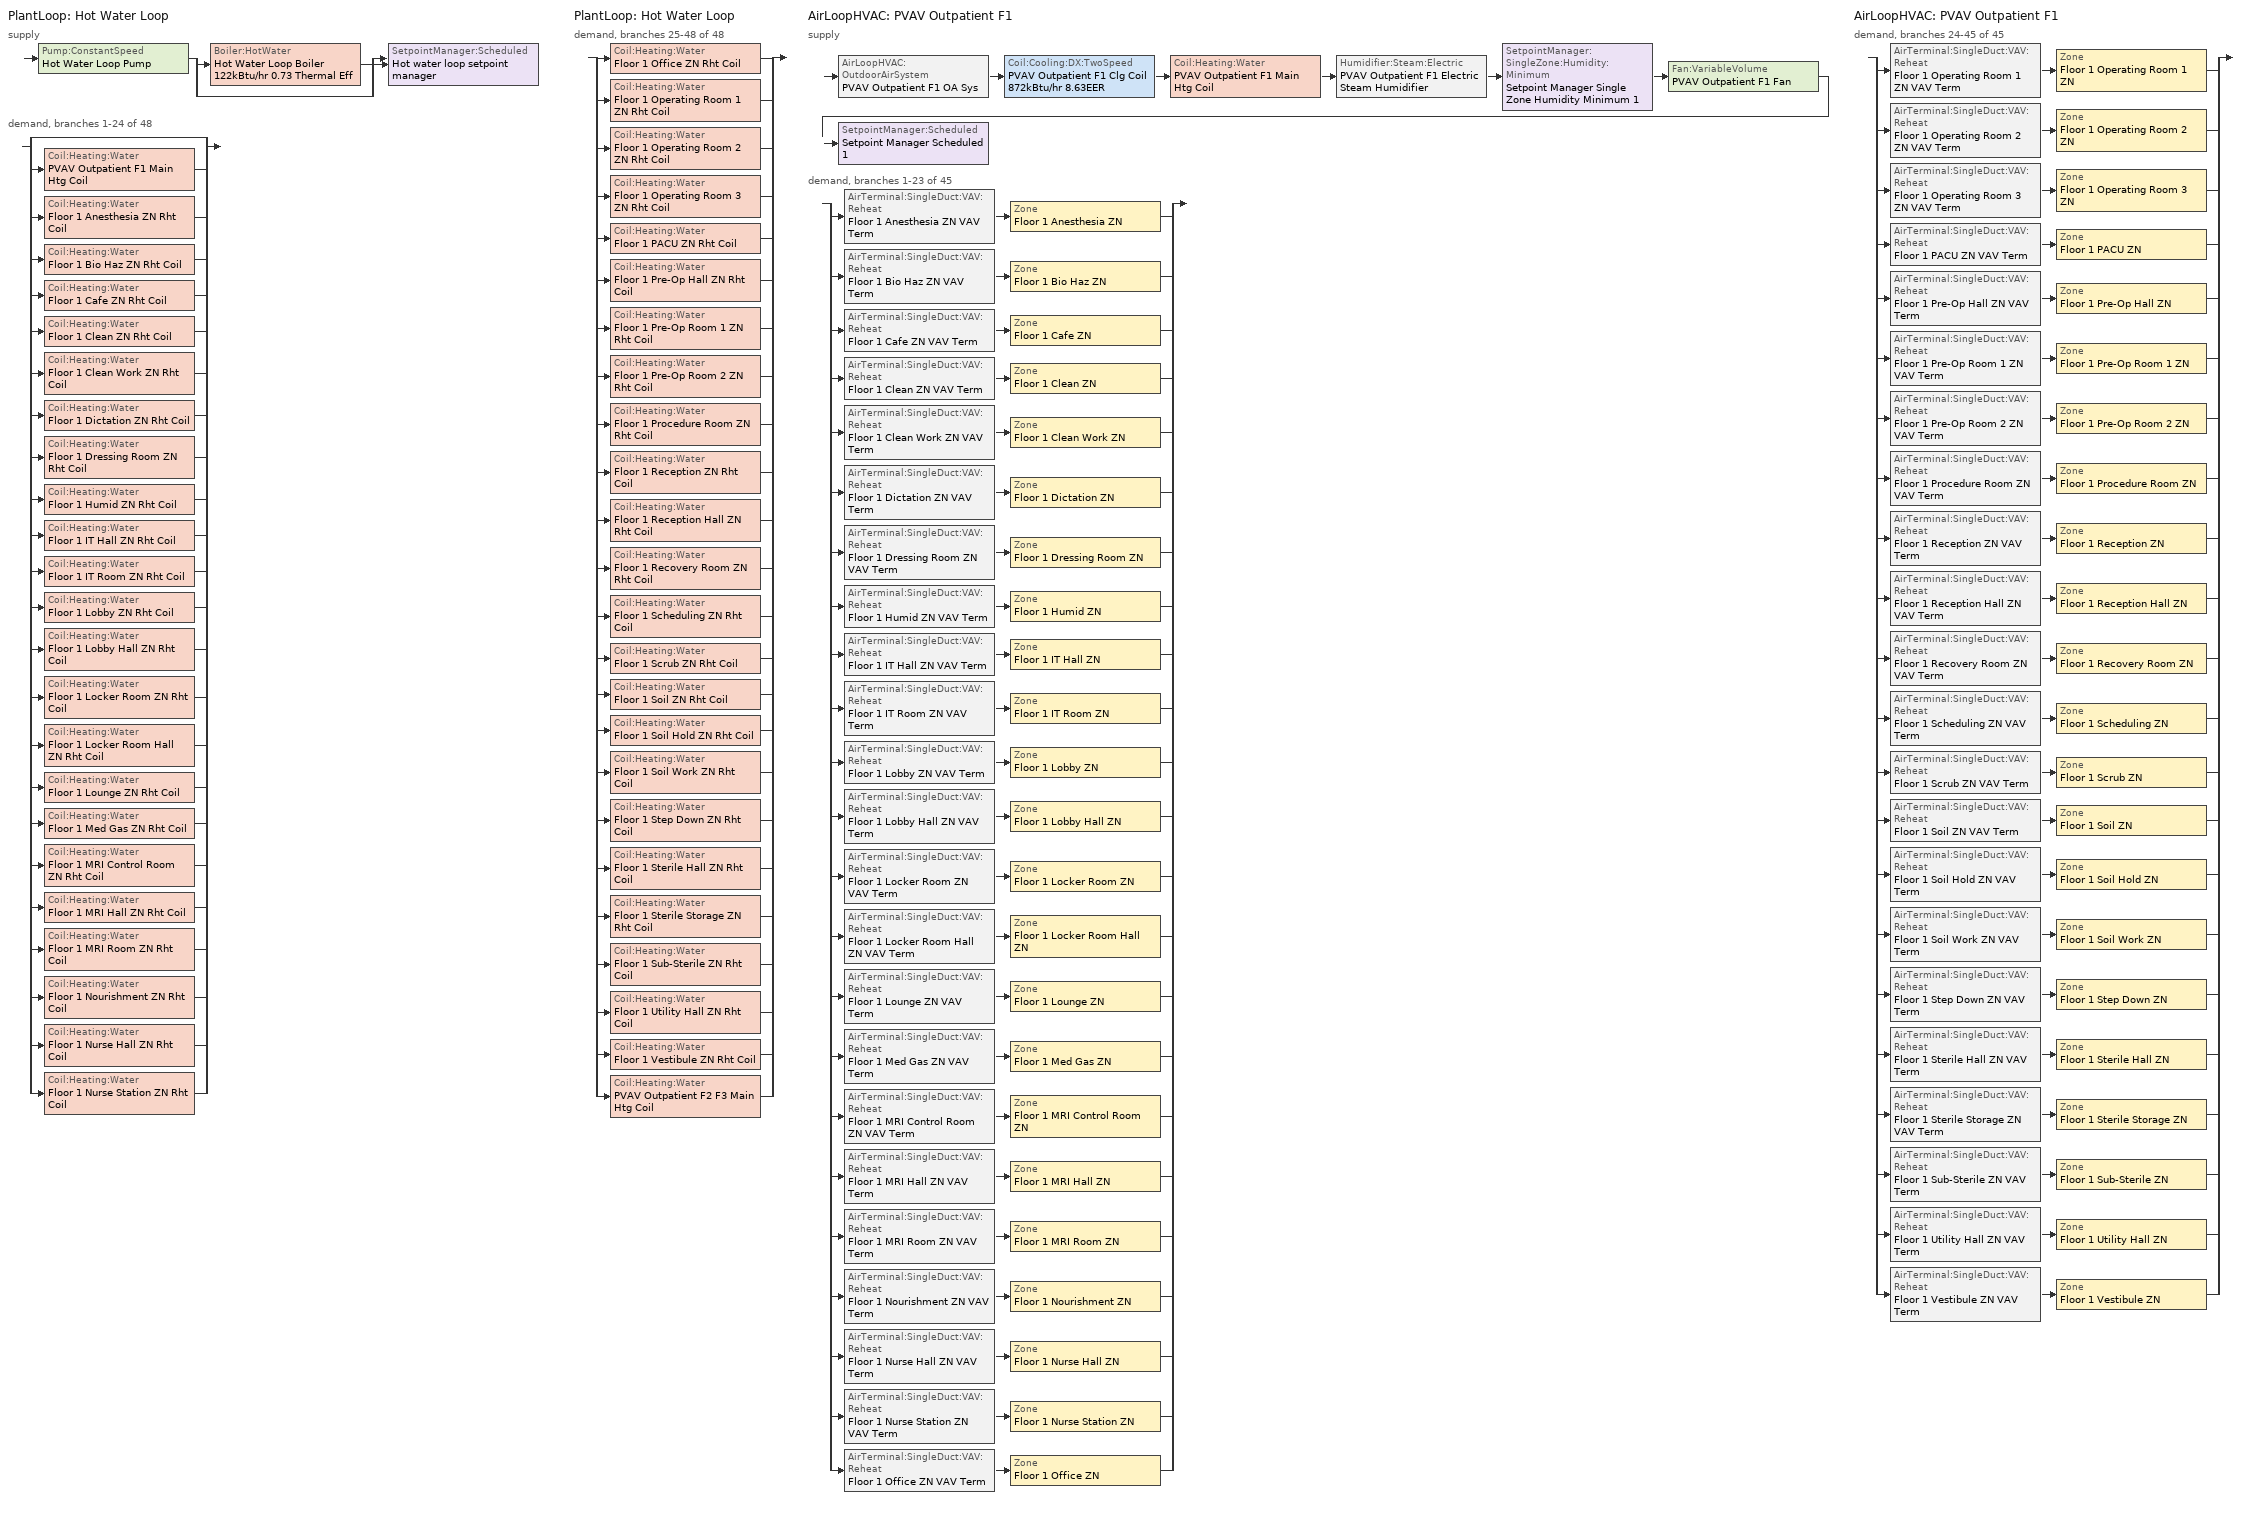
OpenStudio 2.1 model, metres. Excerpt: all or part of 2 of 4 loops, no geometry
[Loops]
PlantLoop 'Hot Water Loop'
 supply: Pump:ConstantSpeed 'Hot Water Loop Pump' > split
  | Boiler:HotWater 'Hot Water Loop Boiler 122kBtu/hr 0.73 Thermal Eff'
  | bypass
  join > SetpointManager:Scheduled 'Hot water loop setpoint manager'
 demand, branches 1-24 of 48: split
  | bypass
  | Coil:Heating:Water 'PVAV Outpatient F1 Main Htg Coil'
  | Coil:Heating:Water 'Floor 1 Anesthesia ZN Rht Coil'
  | Coil:Heating:Water 'Floor 1 Bio Haz ZN Rht Coil'
  | Coil:Heating:Water 'Floor 1 Cafe ZN Rht Coil'
  | Coil:Heating:Water 'Floor 1 Clean ZN Rht Coil'
  | Coil:Heating:Water 'Floor 1 Clean Work ZN Rht Coil'
  | Coil:Heating:Water 'Floor 1 Dictation ZN Rht Coil'
  | Coil:Heating:Water 'Floor 1 Dressing Room ZN Rht Coil'
  | Coil:Heating:Water 'Floor 1 Humid ZN Rht Coil'
  | Coil:Heating:Water 'Floor 1 IT Hall ZN Rht Coil'
  | Coil:Heating:Water 'Floor 1 IT Room ZN Rht Coil'
  | Coil:Heating:Water 'Floor 1 Lobby ZN Rht Coil'
  | Coil:Heating:Water 'Floor 1 Lobby Hall ZN Rht Coil'
  | Coil:Heating:Water 'Floor 1 Locker Room ZN Rht Coil'
  | Coil:Heating:Water 'Floor 1 Locker Room Hall ZN Rht Coil'
  | Coil:Heating:Water 'Floor 1 Lounge ZN Rht Coil'
  | Coil:Heating:Water 'Floor 1 Med Gas ZN Rht Coil'
  | Coil:Heating:Water 'Floor 1 MRI Control Room ZN Rht Coil'
  | Coil:Heating:Water 'Floor 1 MRI Hall ZN Rht Coil'
  | Coil:Heating:Water 'Floor 1 MRI Room ZN Rht Coil'
  | Coil:Heating:Water 'Floor 1 Nourishment ZN Rht Coil'
  | Coil:Heating:Water 'Floor 1 Nurse Hall ZN Rht Coil'
  | Coil:Heating:Water 'Floor 1 Nurse Station ZN Rht Coil'
PlantLoop 'Hot Water Loop'
 demand, branches 25-48 of 48: split
  | Coil:Heating:Water 'Floor 1 Office ZN Rht Coil'
  | Coil:Heating:Water 'Floor 1 Operating Room 1 ZN Rht Coil'
  | Coil:Heating:Water 'Floor 1 Operating Room 2 ZN Rht Coil'
  | Coil:Heating:Water 'Floor 1 Operating Room 3 ZN Rht Coil'
  | Coil:Heating:Water 'Floor 1 PACU ZN Rht Coil'
  | Coil:Heating:Water 'Floor 1 Pre-Op Hall ZN Rht Coil'
  | Coil:Heating:Water 'Floor 1 Pre-Op Room 1 ZN Rht Coil'
  | Coil:Heating:Water 'Floor 1 Pre-Op Room 2 ZN Rht Coil'
  | Coil:Heating:Water 'Floor 1 Procedure Room ZN Rht Coil'
  | Coil:Heating:Water 'Floor 1 Reception ZN Rht Coil'
  | Coil:Heating:Water 'Floor 1 Reception Hall ZN Rht Coil'
  | Coil:Heating:Water 'Floor 1 Recovery Room ZN Rht Coil'
  | Coil:Heating:Water 'Floor 1 Scheduling ZN Rht Coil'
  | Coil:Heating:Water 'Floor 1 Scrub ZN Rht Coil'
  | Coil:Heating:Water 'Floor 1 Soil ZN Rht Coil'
  | Coil:Heating:Water 'Floor 1 Soil Hold ZN Rht Coil'
  | Coil:Heating:Water 'Floor 1 Soil Work ZN Rht Coil'
  | Coil:Heating:Water 'Floor 1 Step Down ZN Rht Coil'
  | Coil:Heating:Water 'Floor 1 Sterile Hall ZN Rht Coil'
  | Coil:Heating:Water 'Floor 1 Sterile Storage ZN Rht Coil'
  | Coil:Heating:Water 'Floor 1 Sub-Sterile ZN Rht Coil'
  | Coil:Heating:Water 'Floor 1 Utility Hall ZN Rht Coil'
  | Coil:Heating:Water 'Floor 1 Vestibule ZN Rht Coil'
  | Coil:Heating:Water 'PVAV Outpatient F2 F3 Main Htg Coil'
AirLoopHVAC 'PVAV Outpatient F1'
 supply: AirLoopHVAC:OutdoorAirSystem 'PVAV Outpatient F1 OA Sys' > Coil:Cooling:DX:TwoSpeed 'PVAV Outpatient F1 Clg Coil 872kBtu/hr 8.63EER' > Coil:Heating:Water 'PVAV Outpatient F1 Main Htg Coil' > Humidifier:Steam:Electric 'PVAV Outpatient F1 Electric Steam Humidifier' > SetpointManager:SingleZone:Humidity:Minimum 'Setpoint Manager Single Zone Humidity Minimum 1' > Fan:VariableVolume 'PVAV Outpatient F1 Fan' > SetpointManager:Scheduled 'Setpoint Manager Scheduled 1'
 demand, branches 1-23 of 45: split
  | AirTerminal:SingleDuct:VAV:Reheat 'Floor 1 Anesthesia ZN VAV Term' > Zone 'Floor 1 Anesthesia ZN'
  | AirTerminal:SingleDuct:VAV:Reheat 'Floor 1 Bio Haz ZN VAV Term' > Zone 'Floor 1 Bio Haz ZN'
  | AirTerminal:SingleDuct:VAV:Reheat 'Floor 1 Cafe ZN VAV Term' > Zone 'Floor 1 Cafe ZN'
  | AirTerminal:SingleDuct:VAV:Reheat 'Floor 1 Clean ZN VAV Term' > Zone 'Floor 1 Clean ZN'
  | AirTerminal:SingleDuct:VAV:Reheat 'Floor 1 Clean Work ZN VAV Term' > Zone 'Floor 1 Clean Work ZN'
  | AirTerminal:SingleDuct:VAV:Reheat 'Floor 1 Dictation ZN VAV Term' > Zone 'Floor 1 Dictation ZN'
  | AirTerminal:SingleDuct:VAV:Reheat 'Floor 1 Dressing Room ZN VAV Term' > Zone 'Floor 1 Dressing Room ZN'
  | AirTerminal:SingleDuct:VAV:Reheat 'Floor 1 Humid ZN VAV Term' > Zone 'Floor 1 Humid ZN'
  | AirTerminal:SingleDuct:VAV:Reheat 'Floor 1 IT Hall ZN VAV Term' > Zone 'Floor 1 IT Hall ZN'
  | AirTerminal:SingleDuct:VAV:Reheat 'Floor 1 IT Room ZN VAV Term' > Zone 'Floor 1 IT Room ZN'
  | AirTerminal:SingleDuct:VAV:Reheat 'Floor 1 Lobby ZN VAV Term' > Zone 'Floor 1 Lobby ZN'
  | AirTerminal:SingleDuct:VAV:Reheat 'Floor 1 Lobby Hall ZN VAV Term' > Zone 'Floor 1 Lobby Hall ZN'
  | AirTerminal:SingleDuct:VAV:Reheat 'Floor 1 Locker Room ZN VAV Term' > Zone 'Floor 1 Locker Room ZN'
  | AirTerminal:SingleDuct:VAV:Reheat 'Floor 1 Locker Room Hall ZN VAV Term' > Zone 'Floor 1 Locker Room Hall ZN'
  | AirTerminal:SingleDuct:VAV:Reheat 'Floor 1 Lounge ZN VAV Term' > Zone 'Floor 1 Lounge ZN'
  | AirTerminal:SingleDuct:VAV:Reheat 'Floor 1 Med Gas ZN VAV Term' > Zone 'Floor 1 Med Gas ZN'
  | AirTerminal:SingleDuct:VAV:Reheat 'Floor 1 MRI Control Room ZN VAV Term' > Zone 'Floor 1 MRI Control Room ZN'
  | AirTerminal:SingleDuct:VAV:Reheat 'Floor 1 MRI Hall ZN VAV Term' > Zone 'Floor 1 MRI Hall ZN'
  | AirTerminal:SingleDuct:VAV:Reheat 'Floor 1 MRI Room ZN VAV Term' > Zone 'Floor 1 MRI Room ZN'
  | AirTerminal:SingleDuct:VAV:Reheat 'Floor 1 Nourishment ZN VAV Term' > Zone 'Floor 1 Nourishment ZN'
  | AirTerminal:SingleDuct:VAV:Reheat 'Floor 1 Nurse Hall ZN VAV Term' > Zone 'Floor 1 Nurse Hall ZN'
  | AirTerminal:SingleDuct:VAV:Reheat 'Floor 1 Nurse Station ZN VAV Term' > Zone 'Floor 1 Nurse Station ZN'
  | AirTerminal:SingleDuct:VAV:Reheat 'Floor 1 Office ZN VAV Term' > Zone 'Floor 1 Office ZN'
AirLoopHVAC 'PVAV Outpatient F1'
 demand, branches 24-45 of 45: split
  | AirTerminal:SingleDuct:VAV:Reheat 'Floor 1 Operating Room 1 ZN VAV Term' > Zone 'Floor 1 Operating Room 1 ZN'
  | AirTerminal:SingleDuct:VAV:Reheat 'Floor 1 Operating Room 2 ZN VAV Term' > Zone 'Floor 1 Operating Room 2 ZN'
  | AirTerminal:SingleDuct:VAV:Reheat 'Floor 1 Operating Room 3 ZN VAV Term' > Zone 'Floor 1 Operating Room 3 ZN'
  | AirTerminal:SingleDuct:VAV:Reheat 'Floor 1 PACU ZN VAV Term' > Zone 'Floor 1 PACU ZN'
  | AirTerminal:SingleDuct:VAV:Reheat 'Floor 1 Pre-Op Hall ZN VAV Term' > Zone 'Floor 1 Pre-Op Hall ZN'
  | AirTerminal:SingleDuct:VAV:Reheat 'Floor 1 Pre-Op Room 1 ZN VAV Term' > Zone 'Floor 1 Pre-Op Room 1 ZN'
  | AirTerminal:SingleDuct:VAV:Reheat 'Floor 1 Pre-Op Room 2 ZN VAV Term' > Zone 'Floor 1 Pre-Op Room 2 ZN'
  | AirTerminal:SingleDuct:VAV:Reheat 'Floor 1 Procedure Room ZN VAV Term' > Zone 'Floor 1 Procedure Room ZN'
  | AirTerminal:SingleDuct:VAV:Reheat 'Floor 1 Reception ZN VAV Term' > Zone 'Floor 1 Reception ZN'
  | AirTerminal:SingleDuct:VAV:Reheat 'Floor 1 Reception Hall ZN VAV Term' > Zone 'Floor 1 Reception Hall ZN'
  | AirTerminal:SingleDuct:VAV:Reheat 'Floor 1 Recovery Room ZN VAV Term' > Zone 'Floor 1 Recovery Room ZN'
  | AirTerminal:SingleDuct:VAV:Reheat 'Floor 1 Scheduling ZN VAV Term' > Zone 'Floor 1 Scheduling ZN'
  | AirTerminal:SingleDuct:VAV:Reheat 'Floor 1 Scrub ZN VAV Term' > Zone 'Floor 1 Scrub ZN'
  | AirTerminal:SingleDuct:VAV:Reheat 'Floor 1 Soil ZN VAV Term' > Zone 'Floor 1 Soil ZN'
  | AirTerminal:SingleDuct:VAV:Reheat 'Floor 1 Soil Hold ZN VAV Term' > Zone 'Floor 1 Soil Hold ZN'
  | AirTerminal:SingleDuct:VAV:Reheat 'Floor 1 Soil Work ZN VAV Term' > Zone 'Floor 1 Soil Work ZN'
  | AirTerminal:SingleDuct:VAV:Reheat 'Floor 1 Step Down ZN VAV Term' > Zone 'Floor 1 Step Down ZN'
  | AirTerminal:SingleDuct:VAV:Reheat 'Floor 1 Sterile Hall ZN VAV Term' > Zone 'Floor 1 Sterile Hall ZN'
  | AirTerminal:SingleDuct:VAV:Reheat 'Floor 1 Sterile Storage ZN VAV Term' > Zone 'Floor 1 Sterile Storage ZN'
  | AirTerminal:SingleDuct:VAV:Reheat 'Floor 1 Sub-Sterile ZN VAV Term' > Zone 'Floor 1 Sub-Sterile ZN'
  | AirTerminal:SingleDuct:VAV:Reheat 'Floor 1 Utility Hall ZN VAV Term' > Zone 'Floor 1 Utility Hall ZN'
  | AirTerminal:SingleDuct:VAV:Reheat 'Floor 1 Vestibule ZN VAV Term' > Zone 'Floor 1 Vestibule ZN'
[Sizing:Zone] Zone Cooling Design Supply Air Temperature Input Method=SupplyAirTemperature; Zone Cooling Design Supply Air Temperature {C}=12.7778; Zone Cooling Design Supply Air Temperature Difference {deltaC}=11.11; Zone Heating Design Supply Air Temperature Input Method=SupplyAirTemperature; Zone Heating Design Supply Air Temperature {C}=50; Zone Heating Design Supply Air Temperature Difference {deltaC}=11.11; Zone Cooling Design Supply Air Humidity Ratio {kg-H2O/kg-air}=0.0085; Zone Heating Design Supply Air Humidity Ratio {kg-H2O/kg-air}=0.008; Heating Design Air Flow Method=DesignDay; Account for Dedicated Outdoor Air System=No; Dedicated Outdoor Air System Control Strategy=NeutralSupplyAir; Dedicated Outdoor Air Low Setpoint Temperature for Design {C}=autosize; Dedicated Outdoor Air High Setpoint Temperature for Design {C}=autosize
Name | Cooling Design Air Flow Method | Cooling Minimum Air Flow {m3/s}
Floor 1 Clean ZN | DesignDayWithLimit | 0.0396436
Floor 1 MRI Room ZN; Floor 1 Lobby Hall ZN; Floor 1 Nurse Hall ZN; Floor 1 Sterile Storage ZN; Floor 1 Sub-Sterile ZN; Floor 1 Bio Haz ZN; Floor 1 Reception ZN; Floor 1 Scrub ZN; Floor 1 MRI Hall ZN; Floor 1 IT Hall ZN; Floor 1 Scheduling ZN; Floor 1 Utility Hall ZN; Floor 1 Sterile Hall ZN; Floor 1 Nourishment ZN; Floor 1 MRI Control Room ZN; Floor 1 Pre-Op Hall ZN; Floor 1 Lobby ZN; Floor 1 Reception Hall ZN; Floor 1 Locker Room ZN; Floor 1 Nurse Station ZN; Floor 1 Locker Room Hall ZN; Floor 1 Lounge ZN; Floor 1 Dressing Room ZN; Floor 1 Med Gas ZN; Floor 1 Vestibule ZN; Floor 1 Office ZN; Floor 1 Cafe ZN; Floor 1 IT Room ZN; Floor 1 Humid ZN; Floor 1 Dictation ZN | DesignDay
Floor 1 Pre-Op Room 2 ZN | DesignDayWithLimit | 0.159518
Floor 1 Operating Room 1 ZN | DesignDayWithLimit | 0.54274
Floor 1 Soil Work ZN; Floor 1 Step Down ZN | DesignDayWithLimit | 0.141584
Floor 1 Operating Room 3 ZN | DesignDayWithLimit | 0.561617
Floor 1 Soil ZN | DesignDayWithLimit | 0.099109
Floor 1 Soil Hold ZN | DesignDayWithLimit | 0.0440484
Floor 1 Procedure Room ZN | DesignDayWithLimit | 0.336263
Floor 1 Anesthesia ZN | DesignDayWithLimit | 0.0679604
Floor 1 Recovery Room ZN | DesignDayWithLimit | 0.254852
Floor 1 Clean Work ZN | DesignDayWithLimit | 0.0519142
Floor 1 Operating Room 2 ZN | DesignDayWithLimit | 0.566337
Floor 1 Pre-Op Room 1 ZN | DesignDayWithLimit | 0.0891981
Floor 1 PACU ZN | DesignDayWithLimit | 0.0509703
[Zone equipment]
Floor 1 Clean ZN: Floor 1 Clean ZN VAV Term
Floor 1 MRI Room ZN: Floor 1 MRI Room ZN VAV Term, Floor 1 MRI Room ZN Exhaust Fan
Floor 1 Lobby Hall ZN: Floor 1 Lobby Hall ZN VAV Term
Floor 1 Nurse Hall ZN: Floor 1 Nurse Hall ZN VAV Term
Floor 1 Pre-Op Room 2 ZN: Floor 1 Pre-Op Room 2 ZN VAV Term
Floor 1 Sterile Storage ZN: Floor 1 Sterile Storage ZN VAV Term
Floor 1 Operating Room 1 ZN: Floor 1 Operating Room 1 ZN VAV Term
Floor 1 Sub-Sterile ZN: Floor 1 Sub-Sterile ZN VAV Term
Floor 1 Bio Haz ZN: Floor 1 Bio Haz ZN VAV Term
Floor 1 Soil Work ZN: Floor 1 Soil Work ZN VAV Term, Floor 1 Soil Work ZN Exhaust Fan
Floor 1 Reception ZN: Floor 1 Reception ZN VAV Term
Floor 1 Operating Room 3 ZN: Floor 1 Operating Room 3 ZN VAV Term
Floor 1 Scrub ZN: Floor 1 Scrub ZN VAV Term
Floor 1 Soil ZN: Floor 1 Soil ZN VAV Term, Floor 1 Soil ZN Exhaust Fan
Floor 1 MRI Hall ZN: Floor 1 MRI Hall ZN VAV Term
Floor 1 IT Hall ZN: Floor 1 IT Hall ZN VAV Term
Floor 1 Soil Hold ZN: Floor 1 Soil Hold ZN VAV Term, Floor 1 Soil Hold ZN Exhaust Fan
Floor 1 Scheduling ZN: Floor 1 Scheduling ZN VAV Term
Floor 1 Utility Hall ZN: Floor 1 Utility Hall ZN VAV Term
Floor 1 Sterile Hall ZN: Floor 1 Sterile Hall ZN VAV Term
Floor 1 Nourishment ZN: Floor 1 Nourishment ZN VAV Term
Floor 1 MRI Control Room ZN: Floor 1 MRI Control Room ZN VAV Term, Floor 1 MRI Control Room ZN Exhaust Fan
Floor 1 Pre-Op Hall ZN: Floor 1 Pre-Op Hall ZN VAV Term
Floor 1 Lobby ZN: Floor 1 Lobby ZN VAV Term
Floor 1 Step Down ZN: Floor 1 Step Down ZN VAV Term
Floor 1 Procedure Room ZN: Floor 1 Procedure Room ZN VAV Term
Floor 1 Anesthesia ZN: Floor 1 Anesthesia ZN VAV Term, Floor 1 Anesthesia ZN Exhaust Fan
Floor 1 Recovery Room ZN: Floor 1 Recovery Room ZN VAV Term
Floor 1 Reception Hall ZN: Floor 1 Reception Hall ZN VAV Term
Floor 1 Locker Room ZN: Floor 1 Locker Room ZN VAV Term
Floor 1 Nurse Station ZN: Floor 1 Nurse Station ZN VAV Term
Floor 1 Locker Room Hall ZN: Floor 1 Locker Room Hall ZN VAV Term
Floor 1 Lounge ZN: Floor 1 Lounge ZN VAV Term
Floor 1 Dressing Room ZN: Floor 1 Dressing Room ZN VAV Term
Floor 1 Med Gas ZN: Floor 1 Med Gas ZN VAV Term
Floor 1 Vestibule ZN: Floor 1 Vestibule ZN VAV Term
Floor 1 Office ZN: Floor 1 Office ZN VAV Term
Floor 1 Cafe ZN: Floor 1 Cafe ZN VAV Term
Floor 1 IT Room ZN: Floor 1 IT Room ZN VAV Term
Floor 1 Clean Work ZN: Floor 1 Clean Work ZN VAV Term
Floor 1 Operating Room 2 ZN: Floor 1 Operating Room 2 ZN VAV Term
Floor 1 Pre-Op Room 1 ZN: Floor 1 Pre-Op Room 1 ZN VAV Term
Floor 1 Humid ZN: Floor 1 Humid ZN VAV Term
Floor 1 PACU ZN: Floor 1 PACU ZN VAV Term
Floor 1 Dictation ZN: Floor 1 Dictation ZN VAV Term
[PlantLoop]
Hot Water Loop: Fluid Type=Water; Minimum Loop Temperature {C}=10; Plant Loop Volume {m3}=Autocalculate; Load Distribution Scheme=Optimal
[Sizing:Plant]
Hot Water Loop: Loop Type=Heating; Design Loop Exit Temperature {C}=82.2222; Loop Design Temperature Difference {deltaC}=11.1111; Sizing Option=NonCoincident; Zone Timesteps in Averaging Window=1; Coincident Sizing Factor Mode=None
[SetpointManager:Scheduled] Control Variable=Temperature
Name | Schedule
Hot water loop setpoint manager | Hot Water Loop Temp - 180F
Setpoint Manager Scheduled 1 | Supply Air Temp - 55F
[Pump:ConstantSpeed]
Hot Water Loop Pump: Rated Flow Rate {m3/s}=autosize; Rated Pump Head {Pa}=179344; Rated Power Consumption {W}=autosize; Motor Efficiency=0.825; Fraction of Motor Inefficiencies to Fluid Stream=0; Pump Control Type=Intermittent
[Boiler:HotWater]
Hot Water Loop Boiler 122kBtu/hr 0.73 Thermal Eff: Fuel Type=NaturalGas; Nominal Thermal Efficiency=0.73; Efficiency Curve Temperature Evaluation Variable=LeavingBoiler; Normalized Boiler Efficiency Curve=Boiler Constant Efficiency Curve; Design Water Outlet Temperature {C}=82.2222; Maximum Part Load Ratio=1.2; Water Outlet Upper Temperature Limit {C}=95; Boiler Flow Mode=LeavingSetpointModulated; Parasitic Electric Load {W}=0; Sizing Factor=0.3
[AirLoopHVAC]
PVAV Outpatient F1: Availability Schedule=OutPatientHealthCare HVACOperationSchd; Availability Manager=Availability Manager Night Cycle 1; Design Supply Air Flow Rate {m3/s}=AutoSize
[Sizing:System]
PVAV Outpatient F1: Type of Load to Size On=Sensible; Design Outdoor Air Flow Rate {m3/s}=Autosize; Minimum System Air Flow Ratio=0.3; Preheat Design Temperature {C}=7; Preheat Design Humidity Ratio {kg-H2O/kg-Air}=0.008; Precool Design Temperature {C}=12.8; Precool Design Humidity Ratio {kg-H2O/kg-Air}=0.008; Central Cooling Design Supply Air Temperature {C}=14; Central Heating Design Supply Air Temperature {C}=16.6667; Sizing Option=Coincident; 100% Outdoor Air in Cooling=No; 100% Outdoor Air in Heating=No; Central Cooling Design Supply Air Humidity Ratio {kg-H2O/kg-Air}=0.0085; Central Heating Design Supply Air Humidity Ratio {kg-H2O/kg-Air}=0.008; Cooling Design Air Flow Method=DesignDay; Cooling Design Air Flow Rate {m3/s}=0; Heating Design Air Flow Method=DesignDay; Heating Design Air Flow Rate {m3/s}=0; System Outdoor Air Method=ZoneSum; Zone Maximum Outdoor Air Fraction=1; Cooling Supply Air Flow Rate Per Floor Area {m3/s-m2}=0.00996765; Cooling Fraction of Autosized Cooling Supply Air Flow Rate=1; Cooling Supply Air Flow Rate Per Unit Cooling Capacity {m3/s-W}=3.94755e-05; Heating Supply Air Flow Rate Per Floor Area {m3/s-m2}=0.00996765; Heating Fraction of Autosized Heating Supply Air Flow Rate=1; Heating Fraction of Autosized Cooling Supply Air Flow Rate=1; Heating Supply Air Flow Rate Per Unit Heating Capacity {m3/s-W}=3.15882e-05; Cooling Design Capacity Method=CoolingDesignCapacity; Cooling Design Capacity {W}=autosize; Cooling Design Capacity Per Floor Area {W/m2}=234.7; Fraction of Autosized Cooling Design Capacity=1; Heating Design Capacity Method=HeatingDesignCapacity; Heating Design Capacity {W}=autosize; Heating Design Capacity Per Floor Area {W/m2}=157; Fraction of Autosized Heating Design Capacity=1; Central Cooling Capacity Control Method=OnOff
[AvailabilityManager:NightCycle]
Availability Manager Night Cycle 1: Control Type=CycleOnAny; Thermostat Tolerance {deltaC}=1; Cycling Run Time {s}=3600
[Fan:VariableVolume]
PVAV Outpatient F1 Fan: Availability Schedule=Always On Discrete; Fan Efficiency=0.6045; Pressure Rise {Pa}=1389.92; Maximum Flow Rate {m3/s}=Autosize; Fan Power Minimum Flow Rate Input Method=Fraction; Fan Power Minimum Flow Fraction=0.7; Fan Power Minimum Air Flow Rate {m3/s}=0; Motor Efficiency=0.93; Motor In Airstream Fraction=1; Fan Power Coefficient 1=0.1631; Fan Power Coefficient 2=1.5901; Fan Power Coefficient 3=-0.8817; Fan Power Coefficient 4=0.1281; Fan Power Coefficient 5=0
[Coil:Heating:Water] Availability Schedule=Always On Discrete; Rated Inlet Water Temperature {C}=82.2222; Rated Inlet Air Temperature {C}=16.6667; Rated Outlet Water Temperature {C}=71.1111; Rated Outlet Air Temperature {C}=32.2222
PVAV Outpatient F1 Main Htg Coil; Floor 1 Anesthesia ZN Rht Coil; Floor 1 Bio Haz ZN Rht Coil; Floor 1 Cafe ZN Rht Coil; Floor 1 Clean ZN Rht Coil; Floor 1 Clean Work ZN Rht Coil; Floor 1 Dictation ZN Rht Coil; Floor 1 Dressing Room ZN Rht Coil; Floor 1 Humid ZN Rht Coil; Floor 1 IT Hall ZN Rht Coil; Floor 1 IT Room ZN Rht Coil; Floor 1 Lobby ZN Rht Coil; Floor 1 Lobby Hall ZN Rht Coil; Floor 1 Locker Room ZN Rht Coil; Floor 1 Locker Room Hall ZN Rht Coil; Floor 1 Lounge ZN Rht Coil; Floor 1 Med Gas ZN Rht Coil; Floor 1 MRI Control Room ZN Rht Coil; Floor 1 MRI Hall ZN Rht Coil; Floor 1 MRI Room ZN Rht Coil; Floor 1 Nourishment ZN Rht Coil; Floor 1 Nurse Hall ZN Rht Coil; Floor 1 Nurse Station ZN Rht Coil; Floor 1 Office ZN Rht Coil; Floor 1 Operating Room 1 ZN Rht Coil; Floor 1 Operating Room 2 ZN Rht Coil; Floor 1 Operating Room 3 ZN Rht Coil; Floor 1 PACU ZN Rht Coil; Floor 1 Pre-Op Hall ZN Rht Coil; Floor 1 Pre-Op Room 1 ZN Rht Coil; Floor 1 Pre-Op Room 2 ZN Rht Coil; Floor 1 Procedure Room ZN Rht Coil; Floor 1 Reception ZN Rht Coil; Floor 1 Reception Hall ZN Rht Coil; Floor 1 Recovery Room ZN Rht Coil; Floor 1 Scheduling ZN Rht Coil; Floor 1 Scrub ZN Rht Coil; Floor 1 Soil ZN Rht Coil; Floor 1 Soil Hold ZN Rht Coil; Floor 1 Soil Work ZN Rht Coil; Floor 1 Step Down ZN Rht Coil; Floor 1 Sterile Hall ZN Rht Coil; Floor 1 Sterile Storage ZN Rht Coil; Floor 1 Sub-Sterile ZN Rht Coil; Floor 1 Utility Hall ZN Rht Coil; Floor 1 Vestibule ZN Rht Coil; PVAV Outpatient F2 F3 Main Htg Coil
[Controller:WaterCoil] Action=Normal; Controller Convergence Tolerance {deltaC}=0.0001; Minimum Actuated Flow {m3/s}=0
Name | Water Coil
Controller Water Coil 1 | PVAV Outpatient F1 Main Htg Coil
Controller Water Coil 2 | Floor 1 Anesthesia ZN Rht Coil
Controller Water Coil 3 | Floor 1 Bio Haz ZN Rht Coil
Controller Water Coil 4 | Floor 1 Cafe ZN Rht Coil
Controller Water Coil 5 | Floor 1 Clean ZN Rht Coil
Controller Water Coil 6 | Floor 1 Clean Work ZN Rht Coil
Controller Water Coil 7 | Floor 1 Dictation ZN Rht Coil
Controller Water Coil 8 | Floor 1 Dressing Room ZN Rht Coil
Controller Water Coil 9 | Floor 1 Humid ZN Rht Coil
Controller Water Coil 10 | Floor 1 IT Hall ZN Rht Coil
Controller Water Coil 11 | Floor 1 IT Room ZN Rht Coil
Controller Water Coil 12 | Floor 1 Lobby ZN Rht Coil
Controller Water Coil 13 | Floor 1 Lobby Hall ZN Rht Coil
Controller Water Coil 14 | Floor 1 Locker Room ZN Rht Coil
Controller Water Coil 15 | Floor 1 Locker Room Hall ZN Rht Coil
Controller Water Coil 16 | Floor 1 Lounge ZN Rht Coil
Controller Water Coil 17 | Floor 1 Med Gas ZN Rht Coil
Controller Water Coil 18 | Floor 1 MRI Control Room ZN Rht Coil
Controller Water Coil 19 | Floor 1 MRI Hall ZN Rht Coil
Controller Water Coil 20 | Floor 1 MRI Room ZN Rht Coil
Controller Water Coil 21 | Floor 1 Nourishment ZN Rht Coil
Controller Water Coil 22 | Floor 1 Nurse Hall ZN Rht Coil
Controller Water Coil 23 | Floor 1 Nurse Station ZN Rht Coil
Controller Water Coil 24 | Floor 1 Office ZN Rht Coil
Controller Water Coil 25 | Floor 1 Operating Room 1 ZN Rht Coil
Controller Water Coil 26 | Floor 1 Operating Room 2 ZN Rht Coil
Controller Water Coil 27 | Floor 1 Operating Room 3 ZN Rht Coil
Controller Water Coil 28 | Floor 1 PACU ZN Rht Coil
Controller Water Coil 29 | Floor 1 Pre-Op Hall ZN Rht Coil
Controller Water Coil 30 | Floor 1 Pre-Op Room 1 ZN Rht Coil
Controller Water Coil 31 | Floor 1 Pre-Op Room 2 ZN Rht Coil
Controller Water Coil 32 | Floor 1 Procedure Room ZN Rht Coil
Controller Water Coil 33 | Floor 1 Reception ZN Rht Coil
Controller Water Coil 34 | Floor 1 Reception Hall ZN Rht Coil
Controller Water Coil 35 | Floor 1 Recovery Room ZN Rht Coil
Controller Water Coil 36 | Floor 1 Scheduling ZN Rht Coil
Controller Water Coil 37 | Floor 1 Scrub ZN Rht Coil
Controller Water Coil 38 | Floor 1 Soil ZN Rht Coil
Controller Water Coil 39 | Floor 1 Soil Hold ZN Rht Coil
Controller Water Coil 40 | Floor 1 Soil Work ZN Rht Coil
Controller Water Coil 41 | Floor 1 Step Down ZN Rht Coil
Controller Water Coil 42 | Floor 1 Sterile Hall ZN Rht Coil
Controller Water Coil 43 | Floor 1 Sterile Storage ZN Rht Coil
Controller Water Coil 44 | Floor 1 Sub-Sterile ZN Rht Coil
Controller Water Coil 45 | Floor 1 Utility Hall ZN Rht Coil
Controller Water Coil 46 | Floor 1 Vestibule ZN Rht Coil
Controller Water Coil 47 | PVAV Outpatient F2 F3 Main Htg Coil
[Coil:Cooling:DX:TwoSpeed]
PVAV Outpatient F1 Clg Coil 872kBtu/hr 8.63EER: Availability Schedule=Always On Discrete; Rated High Speed Total Cooling Capacity {W}=Autosize; Rated High Speed Sensible Heat Ratio=Autosize; Rated High Speed COP {W/W}=3.50726; Rated High Speed Air Flow Rate {m3/s}=Autosize; Total Cooling Capacity Function of Temperature Curve=DOE Ref DX Clg Coil Cool-Cap-fT; Total Cooling Capacity Function of Flow Fraction Curve=DOE Ref DX Clg Coil Cool-CAP-fFlow; Energy Input Ratio Function of Temperature Curve=DOE Ref DX Clg Coil Cool-EIR-fT; Energy Input Ratio Function of Flow Fraction Curve=DOE Ref DX Clg Coil Cool-EIR-fFlow; Part Load Fraction Correlation Curve=DOE Ref DX Clg Coil Cool-PLF-fPLR; Rated Low Speed Total Cooling Capacity {W}=Autosize; Rated Low Speed Sensible Heat Ratio=0.69; Rated Low Speed COP {W/W}=3.50726; Low Speed Total Cooling Capacity Function of Temperature Curve=DOE Ref DX Clg Coil Cool-Cap-fT 1; Low Speed Energy Input Ratio Function of Temperature Curve=DOE Ref DX Clg Coil Cool-EIR-fT 1; Condenser Type=AirCooled; High Speed Evaporative Condenser Effectiveness=0; High Speed Evaporative Condenser Air Flow Rate {m3/s}=Autosize; High Speed Evaporative Condenser Pump Rated Power Consumption {W}=Autosize; Low Speed Evaporative Condenser Effectiveness=0; Low Speed Evaporative Condenser Air Flow Rate {m3/s}=Autosize; Low Speed Evaporative Condenser Pump Rated Power Consumption {W}=Autosize; Basin Heater Capacity {W/K}=10; Basin Heater Setpoint Temperature {C}=2
[Controller:OutdoorAir]
Controller Outdoor Air 1: Minimum Outdoor Air Flow Rate {m3/s}=0; Maximum Outdoor Air Flow Rate {m3/s}=Autosize; Economizer Control Type=NoEconomizer; Economizer Control Action Type=ModulateFlow; Economizer Maximum Limit Dry-Bulb Temperature {C}=28; Economizer Maximum Limit Enthalpy {J/kg}=64000; Economizer Minimum Limit Dry-Bulb Temperature {C}=-100; Lockout Type=LockoutWithCompressor; Minimum Limit Type=FixedMinimum; Minimum Outdoor Air Schedule=OutPatientHealthCare HVACOperationSchd; Minimum Fraction of Outdoor Air Schedule=OutPatientHealthCare AHU-1_OAminOAFracSchedule; Controller Mechanical Ventilation=PVAV Outpatient F1 Ventilation Controller; High Humidity Control=No; Heat Recovery Bypass Control Type=BypassWhenWithinEconomizerLimits
[Controller:MechanicalVentilation]
PVAV Outpatient F1 Ventilation Controller: Availability Schedule=Always Off Discrete; System Outdoor Air Method=ZoneSum
[AirLoopHVAC:OutdoorAirSystem]
PVAV Outpatient F1 OA Sys: Controller=Controller Outdoor Air 1
[AirTerminal:SingleDuct:VAV:Reheat] Availability Schedule=Always On Discrete; Maximum Air Flow Rate {m3/s}=AutoSize; Zone Minimum Air Flow Input Method=Constant; Constant Minimum Air Flow Fraction=1; Fixed Minimum Air Flow Rate {m3/s}=0; Maximum Hot Water or Steam Flow Rate {m3/s}=AutoSize; Minimum Hot Water or Steam Flow Rate {m3/s}=0; Convergence Tolerance=0.001; Damper Heating Action=Normal; Maximum Flow per Zone Floor Area During Reheat {m3/s-m2}=AutoSize; Maximum Flow Fraction During Reheat=AutoSize; Maximum Reheat Air Temperature {C}=35; Control For Outdoor Air=No
Name | Reheat Coil
Floor 1 Anesthesia ZN VAV Term | Floor 1 Anesthesia ZN Rht Coil
Floor 1 Bio Haz ZN VAV Term | Floor 1 Bio Haz ZN Rht Coil
Floor 1 Cafe ZN VAV Term | Floor 1 Cafe ZN Rht Coil
Floor 1 Clean ZN VAV Term | Floor 1 Clean ZN Rht Coil
Floor 1 Clean Work ZN VAV Term | Floor 1 Clean Work ZN Rht Coil
Floor 1 Dictation ZN VAV Term | Floor 1 Dictation ZN Rht Coil
Floor 1 Dressing Room ZN VAV Term | Floor 1 Dressing Room ZN Rht Coil
Floor 1 Humid ZN VAV Term | Floor 1 Humid ZN Rht Coil
Floor 1 IT Hall ZN VAV Term | Floor 1 IT Hall ZN Rht Coil
Floor 1 IT Room ZN VAV Term | Floor 1 IT Room ZN Rht Coil
Floor 1 Lobby ZN VAV Term | Floor 1 Lobby ZN Rht Coil
Floor 1 Lobby Hall ZN VAV Term | Floor 1 Lobby Hall ZN Rht Coil
Floor 1 Locker Room ZN VAV Term | Floor 1 Locker Room ZN Rht Coil
Floor 1 Locker Room Hall ZN VAV Term | Floor 1 Locker Room Hall ZN Rht Coil
Floor 1 Lounge ZN VAV Term | Floor 1 Lounge ZN Rht Coil
Floor 1 Med Gas ZN VAV Term | Floor 1 Med Gas ZN Rht Coil
Floor 1 MRI Control Room ZN VAV Term | Floor 1 MRI Control Room ZN Rht Coil
Floor 1 MRI Hall ZN VAV Term | Floor 1 MRI Hall ZN Rht Coil
Floor 1 MRI Room ZN VAV Term | Floor 1 MRI Room ZN Rht Coil
Floor 1 Nourishment ZN VAV Term | Floor 1 Nourishment ZN Rht Coil
Floor 1 Nurse Hall ZN VAV Term | Floor 1 Nurse Hall ZN Rht Coil
Floor 1 Nurse Station ZN VAV Term | Floor 1 Nurse Station ZN Rht Coil
Floor 1 Office ZN VAV Term | Floor 1 Office ZN Rht Coil
Floor 1 Operating Room 1 ZN VAV Term | Floor 1 Operating Room 1 ZN Rht Coil
Floor 1 Operating Room 2 ZN VAV Term | Floor 1 Operating Room 2 ZN Rht Coil
Floor 1 Operating Room 3 ZN VAV Term | Floor 1 Operating Room 3 ZN Rht Coil
Floor 1 PACU ZN VAV Term | Floor 1 PACU ZN Rht Coil
Floor 1 Pre-Op Hall ZN VAV Term | Floor 1 Pre-Op Hall ZN Rht Coil
Floor 1 Pre-Op Room 1 ZN VAV Term | Floor 1 Pre-Op Room 1 ZN Rht Coil
Floor 1 Pre-Op Room 2 ZN VAV Term | Floor 1 Pre-Op Room 2 ZN Rht Coil
Floor 1 Procedure Room ZN VAV Term | Floor 1 Procedure Room ZN Rht Coil
Floor 1 Reception ZN VAV Term | Floor 1 Reception ZN Rht Coil
Floor 1 Reception Hall ZN VAV Term | Floor 1 Reception Hall ZN Rht Coil
Floor 1 Recovery Room ZN VAV Term | Floor 1 Recovery Room ZN Rht Coil
Floor 1 Scheduling ZN VAV Term | Floor 1 Scheduling ZN Rht Coil
Floor 1 Scrub ZN VAV Term | Floor 1 Scrub ZN Rht Coil
Floor 1 Soil ZN VAV Term | Floor 1 Soil ZN Rht Coil
Floor 1 Soil Hold ZN VAV Term | Floor 1 Soil Hold ZN Rht Coil
Floor 1 Soil Work ZN VAV Term | Floor 1 Soil Work ZN Rht Coil
Floor 1 Step Down ZN VAV Term | Floor 1 Step Down ZN Rht Coil
Floor 1 Sterile Hall ZN VAV Term | Floor 1 Sterile Hall ZN Rht Coil
Floor 1 Sterile Storage ZN VAV Term | Floor 1 Sterile Storage ZN Rht Coil
Floor 1 Sub-Sterile ZN VAV Term | Floor 1 Sub-Sterile ZN Rht Coil
Floor 1 Utility Hall ZN VAV Term | Floor 1 Utility Hall ZN Rht Coil
Floor 1 Vestibule ZN VAV Term | Floor 1 Vestibule ZN Rht Coil
[Fan:ZoneExhaust] Availability Schedule=OutPatientHealthCare AHU1-Fan_Pre2004; Fan Efficiency=0.338; Pressure Rise {Pa}=125; System Availability Manager Coupling Mode=Decoupled
Name | Maximum Flow Rate {m3/s}
Floor 1 Anesthesia ZN Exhaust Fan | 0.068
Floor 1 MRI Control Room ZN Exhaust Fan | 0.0793
Floor 1 MRI Room ZN Exhaust Fan | 0.2077
Floor 1 Soil ZN Exhaust Fan | 0.0991
Floor 1 Soil Hold ZN Exhaust Fan | 0.044
Floor 1 Soil Work ZN Exhaust Fan | 0.1416
[Humidifier:Steam:Electric]
PVAV Outpatient F1 Electric Steam Humidifier: Rated Capacity {m3/s}=3.72e-05; Rated Power {W}=100000
[SetpointManager:SingleZone:Humidity:Minimum]
Setpoint Manager Single Zone Humidity Minimum 1: Control Variable=MinimumHumidityRatio; Control Zone=Floor 1 Operating Room 1 ZN
[Schedule:Ruleset]
Name | Default Day Schedule | Summer Design Day Schedule | Winter Design Day Schedule
Hot Water Loop Temp - 180F | Hot Water Loop Temp - 180F Default
OutPatientHealthCare HVACOperationSchd | OutPatientHealthCare HVACOperationSchd Default | OutPatientHealthCare HVACOperationSchd Summer Design Day | OutPatientHealthCare HVACOperationSchd Winter Design Day
Supply Air Temp - 55F | Supply Air Temp - 55F Default
OutPatientHealthCare AHU1-Fan_Pre2004 | OutPatientHealthCare AHU1-Fan_Pre2004 Default | OutPatientHealthCare AHU1-Fan_Pre2004 Summer Design Day | OutPatientHealthCare AHU1-Fan_Pre2004 Winter Design Day
OutPatientHealthCare AHU-1_OAminOAFracSchedule | OutPatientHealthCare AHU-1_OAminOAFracSchedule Default | OutPatientHealthCare AHU-1_OAminOAFracSchedule Summer Design Day | OutPatientHealthCare AHU-1_OAminOAFracSchedule Winter Design Day
[Schedule:Day]
Hot Water Loop Temp - 180F Default: 24, 0, 82.2222
OutPatientHealthCare HVACOperationSchd Default; OutPatientHealthCare HVACOperationSchd Winter Design Day; OutPatientHealthCare HVACOperationSchd Summer Design Day; OutPatientHealthCare AHU1-Fan_Pre2004 Winter Design Day; OutPatientHealthCare AHU1-Fan_Pre2004 Summer Design Day: 24, 0, 1
Supply Air Temp - 55F Default: 24, 0, 12.7778
OutPatientHealthCare AHU1-Fan_Pre2004 Default: 24, 0, 0
OutPatientHealthCare AHU1-Fan_Pre2004 Sat|Wkdy Day: 4, 0, 0, 21, 0, 1, 24, 0, 0
OutPatientHealthCare AHU-1_OAminOAFracSchedule Default; OutPatientHealthCare AHU-1_OAminOAFracSchedule Winter Design Day; OutPatientHealthCare AHU-1_OAminOAFracSchedule Summer Design Day: 24, 0, 0.33
[Schedule:Rule]
Schedule Rule 12: Schedule Ruleset=OutPatientHealthCare AHU1-Fan_Pre2004; Rule Order=0; Day Schedule=OutPatientHealthCare AHU1-Fan_Pre2004 Sat|Wkdy Day; Apply Monday=Yes; Apply Tuesday=Yes; Apply Wednesday=Yes; Apply Thursday=Yes; Apply Friday=Yes; Apply Saturday=Yes; Date Specification Type=DateRange; Start Month=1; Start Day=1; End Month=12; End Day=31
[Schedule:Constant]
Name | Value
Always On Discrete | 1
Always Off Discrete | 0
[Curve:Biquadratic] Minimum Value of x=-100; Maximum Value of x=100; Minimum Value of y=-100; Maximum Value of y=100
Name | Coefficient1 Constant | Coefficient2 x | Coefficient3 x**2 | Coefficient4 y | Coefficient5 y**2 | Coefficient6 x*y
DOE Ref DX Clg Coil Cool-Cap-fT; DOE Ref DX Clg Coil Cool-Cap-fT 1 | 0.971212 | -0.0152755 | 0.00144345 | -0.00039321 | -6.8364e-06 | -0.000290596
DOE Ref DX Clg Coil Cool-EIR-fT; DOE Ref DX Clg Coil Cool-EIR-fT 1 | 0.286871 | 0.0239022 | -0.000810648 | 0.0134585 | 0.000338936 | -0.000487004
[Curve:Quadratic]
DOE Ref DX Clg Coil Cool-PLF-fPLR: Coefficient1 Constant=0.909496; Coefficient2 x=0.0986477; Coefficient3 x**2=-0.00819488; Minimum Value of x=0; Maximum Value of x=1
[Curve:Cubic] Coefficient1 Constant=1; Coefficient2 x=0; Coefficient3 x**2=0; Coefficient4 x**3=0
Name | Minimum Value of x | Maximum Value of x
DOE Ref DX Clg Coil Cool-CAP-fFlow; DOE Ref DX Clg Coil Cool-EIR-fFlow | -100 | 100
Boiler Constant Efficiency Curve | 0 | 1
